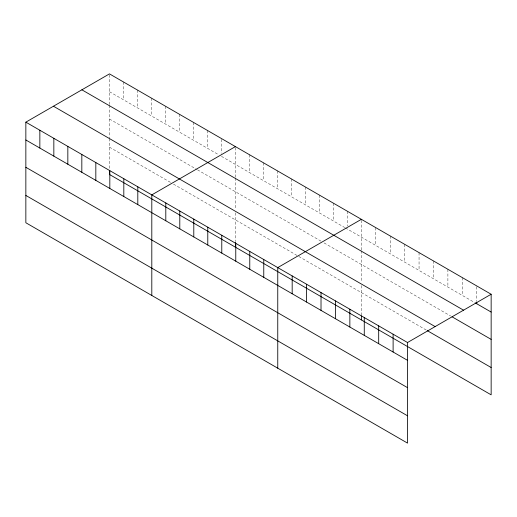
<?xml version="1.0" encoding="UTF-8"?>
<svg xmlns="http://www.w3.org/2000/svg" width="517" height="517" viewBox="0 0 517 517"><rect width="100%" height="100%" fill="white"/><g stroke="black" fill="none" stroke-linecap="round" stroke-linejoin="round"><path stroke-width="0.39" stroke-dasharray="2.58 1.94" d="M109.468 104.557L109.468 73.886M235.422 177.279L235.422 146.602M361.377 249.995L361.377 219.324M109.468 91.703L218.762 154.803M221.431 156.341L344.716 227.525M345.382 227.907L474.671 302.548M109.468 119.02L196.77 169.421M197.436 169.809L321.393 241.368M324.062 242.912L450.637 315.99M109.468 147.164L170.784 182.559M173.447 184.097L298.07 256.044M298.736 256.432L426.609 330.26M476.732 286.696L476.732 301.417M462.314 277.597L462.314 295.414M447.89 269.273L447.89 287.09M433.472 260.949L433.472 278.766M419.054 252.626L419.054 270.443M404.637 244.295L404.637 262.113M390.219 235.972L390.219 253.789M375.801 227.648L375.801 245.465M361.377 250.797L361.377 282.437M361.377 285.565L361.377 315.092M347.385 211.246L347.385 225.961M333.387 203.162L333.387 220.979M319.396 195.083L319.396 212.901M305.398 187.005L305.398 204.822M291.407 178.927L291.407 196.744M277.409 170.843L277.409 188.66M263.411 162.765L263.411 180.582M249.42 154.686L249.42 172.504M235.422 178.081L235.422 209.715M235.422 212.842L235.422 241.568M221.431 139.299L221.431 153.245M207.433 130.446L207.433 148.263M193.442 122.367L193.442 140.185M179.444 114.283L179.444 132.1M165.453 106.205L165.453 124.022M151.455 98.127L151.455 115.944M137.457 90.048L137.457 107.866M123.466 81.964L123.466 99.781M109.468 105.358L109.468 137.78M109.468 138.562L109.468 169.654"/><path stroke-width="0.78" d="M25.85 122.161L407.532 342.525L407.532 443.114L25.85 222.756L25.85 122.161L109.468 73.886L491.15 294.244L491.15 394.839L109.468 174.475L109.468 170.461M235.422 146.602L151.804 194.883L151.804 295.472M361.377 219.324L277.758 267.599L277.758 368.194M407.532 342.525L491.15 294.244M475.356 302.949L491.15 312.061M81.873 89.816L463.555 310.181M452.013 316.785L491.15 339.378M53.445 106.231L435.127 326.595M427.294 330.654L491.15 367.522M25.85 139.978L407.532 360.343M25.85 167.295L407.532 387.66M25.85 195.439L407.532 415.797M476.732 302.193L476.732 303.738M393.114 334.202L393.114 352.019M378.69 325.872L378.69 343.695M364.272 317.548L364.272 335.365M361.377 315.9L361.377 319.913M349.854 309.224L349.854 327.041M335.436 300.9L335.436 318.718M321.018 292.577L321.018 310.394M306.594 284.253L306.594 302.07M292.176 275.929L292.176 293.746M263.767 259.521L263.767 277.338M249.769 251.443L249.769 269.26M235.771 243.365L235.771 261.182M235.422 242.376L235.422 247.197M221.78 235.28L221.78 253.097M207.782 227.202L207.782 245.019M193.791 219.124L193.791 236.941M179.793 211.039L179.793 228.863M165.802 202.961L165.802 220.778M137.806 186.805L137.806 204.622M123.815 178.72L123.815 196.538M109.817 170.642L109.817 188.459M95.826 162.564L95.826 180.381M81.828 154.486L81.828 172.303M67.837 146.401L67.837 164.219M53.839 138.323L53.839 156.14M39.848 130.245L39.848 148.062"/></g></svg>
